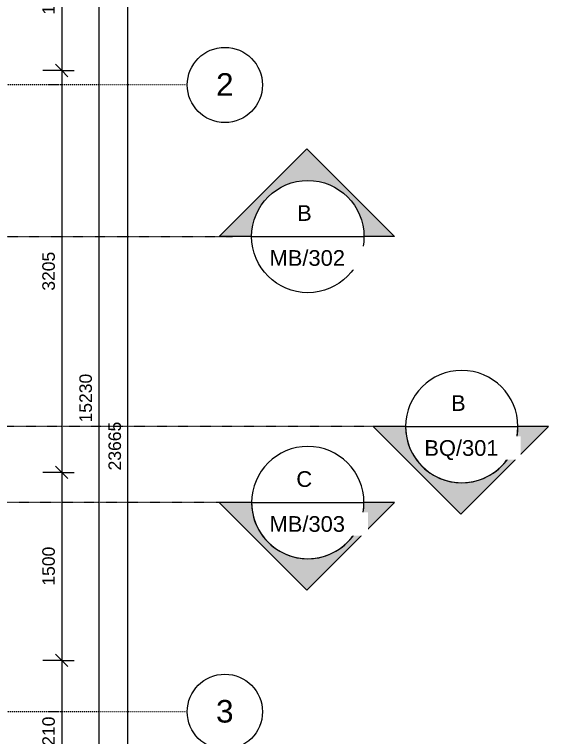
# Model space of a CAD drawing. Header units: millimetres. Extents: x -20313 to 13390, y -15775 to 12805.
# Drawn here: x 9129 to 13390, y -3989 to 1771 of the extents above; entities that cross this region are included whole.
import ezdxf

# ---------------------------------------------------------------- set-up
doc = ezdxf.new("R2010")
doc.units = ezdxf.units.MM
doc.linetypes.add('Dash dot', pattern=[15.875, 6.35, -4.7625, 0, -4.7625])
doc.linetypes.add('TD_Level Line', pattern=[8, 4, -2, 0, -2])
for name, color, linetype, lineweight in [('A-ANNO-DIMS', 211, 'Continuous', 9), ('A-ANNO-DIMS-100', 211, 'Continuous', 9), ('G-ANNO-SYMB', 111, 'Continuous', 9), ('S-GRID', 1, 'Continuous', 9), ('S-GRID-IDEN', 1, 'Continuous', 9)]:
    doc.layers.add(name, color=color, linetype=linetype, lineweight=lineweight)
doc.styles.add('Arial', font='arial.ttf', dxfattribs={"height": 125})
doc.styles.add('Arial_1', font='arial.ttf', dxfattribs={"height": 180})
doc.styles.add('Arial_3', font='arial.ttf', dxfattribs={"height": 100})
doc.dimstyles.new('Arial_1_0', dxfattribs={"dimscale": 304.8, "dimtxt": 102.02594, "dimasz": 0.328084, "dimexe": 0.328084, "dimexo": 0.0625, "dimgap": 0.082021, "dimtad": 1, "dimdec": 0, "dimzin": 0, "dimdsep": 46, "dimtxsty": 'Arial_3', "dimblk1": 'OBLIQUE', "dimblk2": 'OBLIQUE', "dimsah": 1, "dimcen": 0.09, "dimdle": 0.328084, "dimazin": 0, "dimtfac": 1, "dimtdec": 4, "dimtix": 1, "dimtmove": 0, "dimatfit": 3, "dimfxl": 0.492126, "dimfxlon": 1, "dimtvp": 1, "dimtolj": 1, "dimtzin": 0, "dimarcsym": 2})

# ---------------------------------------------------------------- blocks, each defined once
blk = doc.blocks.new('Grid - _-182767-01_First floor')
at = {"layer": 'S-GRID-IDEN'}
blk.add_circle((0, 0), 3, dxfattribs=at)
blk = doc.blocks.new('Section - _-1243848-01_First floor')
at = {"layer": 'G-ANNO-SYMB'}
h = blk.add_hatch(color=256, dxfattribs=at)
edge = h.paths.add_edge_path()
edge.add_line((-12.925, 0), (-5.927, 6.998))
edge.add_line((-5.927, 6.998), (1.071, 0))
edge.add_line((1.071, 0), (-1.52, 0))
edge.add_arc((-6, 0), 4.48, 0, 180)
edge.add_line((-10.48, 0), (-12.925, 0))
for p, q in [((-5.927, 6.998), (-12.925, 0)), ((1.071, 0), (-5.927, 6.998)), ((-12.925, 0), (-10.48, 0)), ((-1.52, 0), (1.071, 0))]:
    blk.add_line(p, q, dxfattribs=at)
for start, end in [(360, 180), (0, 180), (180, 360)]:
    blk.add_arc((-6, 0), 4.48, start, end, dxfattribs=at)
blk = doc.blocks.new('DIMBLOCK59-01_First floor')
at = {"layer": 'A-ANNO-DIMS-100', "transparency": 16777216}
for p, q in [((9506.2, 2523.5), (9456.2, 2573.5)), ((9506.2, 2523.5), (9356.2, 2523.5)), ((9506.2, 2523.5), (9506.2, 1323.5)), ((9506.2, 2523.5), (9556.2, 2473.5)), ((9506.2, 2523.5), (9606.2, 2523.5)), ((9506.2, 1323.5), (9456.2, 1373.5)), ((9506.2, 1323.5), (9356.2, 1323.5)), ((9506.2, 1323.5), (9556.2, 1273.5)), ((9506.2, 1323.5), (9606.2, 1323.5))]:
    blk.add_line(p, q, dxfattribs=at)
at = {"layer": 'A-ANNO-DIMS-100', "color": 0, "transparency": 16777216, "insert": (9351.3, 1769.6), "char_height": 100, "width": 369.177, "attachment_point": 1, "rotation": 90, "line_spacing_factor": 0.941778, "style": 'Arial_3'}
blk.add_mtext('1200', dxfattribs=at)
blk = doc.blocks.new('_Oblique')
at = {"color": 0, "linetype": 'ByBlock', "lineweight": -2}
blk.add_line((-0.5, -0.5), (0.5, 0.5), dxfattribs=at)
blk = doc.blocks.new('DIMBLOCK60-01_First floor')
at = {"layer": 'A-ANNO-DIMS-100', "transparency": 16777216}
for p, q in [((9506.2, 1323.5), (9456.2, 1373.5)), ((9506.2, 1323.5), (9356.2, 1323.5)), ((9506.2, 1323.5), (9506.2, -1881.5)), ((9506.2, 1323.5), (9556.2, 1273.5)), ((9506.2, 1323.5), (9606.2, 1323.5)), ((9506.2, -1881.5), (9456.2, -1831.5)), ((9506.2, -1881.5), (9356.2, -1881.5)), ((9506.2, -1881.5), (9556.2, -1931.5)), ((9506.2, -1881.5), (9606.2, -1881.5))]:
    blk.add_line(p, q, dxfattribs=at)
at = {"layer": 'A-ANNO-DIMS-100', "color": 0, "transparency": 16777216, "insert": (9351.3, -432.9), "char_height": 100, "width": 369.177, "attachment_point": 1, "rotation": 90, "line_spacing_factor": 0.941778, "style": 'Arial_3'}
blk.add_mtext('3205', dxfattribs=at)
blk = doc.blocks.new('DIMBLOCK61-01_First floor')
at = {"layer": 'A-ANNO-DIMS-100', "transparency": 16777216}
for p, q in [((9506.2, -1881.5), (9456.2, -1831.5)), ((9506.2, -1881.5), (9356.2, -1881.5)), ((9506.2, -1881.5), (9506.2, -3381.5)), ((9506.2, -1881.5), (9556.2, -1931.5)), ((9506.2, -1881.5), (9606.2, -1881.5)), ((9506.2, -3381.5), (9456.2, -3331.5)), ((9506.2, -3381.5), (9356.2, -3381.5)), ((9506.2, -3381.5), (9556.2, -3431.5)), ((9506.2, -3381.5), (9606.2, -3381.5))]:
    blk.add_line(p, q, dxfattribs=at)
at = {"layer": 'A-ANNO-DIMS-100', "color": 0, "transparency": 16777216, "insert": (9351.3, -2785.4), "char_height": 100, "width": 369.177, "attachment_point": 1, "rotation": 90, "line_spacing_factor": 0.941778, "style": 'Arial_3'}
blk.add_mtext('1500', dxfattribs=at)
blk = doc.blocks.new('DIMBLOCK62-01_First floor')
at = {"layer": 'A-ANNO-DIMS-100', "transparency": 16777216}
for p, q in [((9506.2, -3381.5), (9456.2, -3331.5)), ((9506.2, -3381.5), (9356.2, -3381.5)), ((9506.2, -3381.5), (9506.2, -4591.5)), ((9506.2, -3381.5), (9556.2, -3431.5)), ((9506.2, -3381.5), (9606.2, -3381.5)), ((9506.2, -4591.5), (9456.2, -4541.5)), ((9506.2, -4591.5), (9356.2, -4591.5)), ((9506.2, -4591.5), (9556.2, -4641.5)), ((9506.2, -4591.5), (9606.2, -4591.5))]:
    blk.add_line(p, q, dxfattribs=at)
at = {"layer": 'A-ANNO-DIMS-100', "color": 0, "transparency": 16777216, "insert": (9351.3, -4140.4), "char_height": 100, "width": 369.177, "attachment_point": 1, "rotation": 90, "line_spacing_factor": 0.941778, "style": 'Arial_3'}
blk.add_mtext('1210', dxfattribs=at)
blk = doc.blocks.new('DIMBLOCK66-01_First floor')
at = {"layer": 'A-ANNO-DIMS-100', "transparency": 16777216}
for p, q in [((9801.7, 6323.5), (9751.7, 6373.5)), ((9801.7, 6323.5), (9651.7, 6323.5)), ((9801.7, 6323.5), (9801.7, -8906.5)), ((9801.7, 6323.5), (9851.7, 6273.5)), ((9801.7, 6323.5), (9901.7, 6323.5)), ((9801.7, -8906.5), (9751.7, -8856.5)), ((9801.7, -8906.5), (9651.7, -8906.5)), ((9801.7, -8906.5), (9851.7, -8956.5)), ((9801.7, -8906.5), (9901.7, -8906.5))]:
    blk.add_line(p, q, dxfattribs=at)
at = {"layer": 'A-ANNO-DIMS-100', "color": 0, "transparency": 16777216, "insert": (9646.9, -1483.8), "char_height": 100, "width": 461.471, "attachment_point": 1, "rotation": 90, "line_spacing_factor": 0.941778, "style": 'Arial_3'}
blk.add_mtext('15230', dxfattribs=at)
blk = doc.blocks.new('DIMBLOCK85-01_First floor')
at = {"layer": 'A-ANNO-DIMS-100', "transparency": 16777216}
for p, q in [((10034, -13606.5), (10034, 10258.5)), ((10034, 10158.5), (9984, 10208.5)), ((10034, 10158.5), (9884, 10158.5)), ((10034, 10158.5), (10084, 10108.5)), ((10034, 10158.5), (10134, 10158.5)), ((10034, -13506.5), (9984, -13456.5)), ((10034, -13506.5), (9884, -13506.5)), ((10034, -13506.5), (10084, -13556.5)), ((10034, -13506.5), (10134, -13506.5))]:
    blk.add_line(p, q, dxfattribs=at)
at = {"layer": 'A-ANNO-DIMS-100', "color": 0, "transparency": 16777216, "insert": (9879.2, -1866.3), "char_height": 100, "width": 461.471, "attachment_point": 1, "rotation": 90, "line_spacing_factor": 0.941778, "style": 'Arial_3'}
blk.add_mtext('23665', dxfattribs=at)

msp = doc.modelspace()

# ---------------------------------------------------------------- linework, layer by layer
at = {"layer": 'G-ANNO-SYMB', "linetype": 'TD_Level Line', "lineweight": 18}
for p, q in [((-18919.7, -0.9), (10869.3, -0.9)), ((12097, -1516.6), (5328.4, -1516.6)), ((10869.3, -2122.7), (-19020.2, -2122.7))]:
    msp.add_line(p, q, dxfattribs=at)
at = {"layer": 'G-ANNO-SYMB'}
for p, q in [((11021.3, -0.9), (11917.3, -0.9)), ((12249, -1516.6), (13145, -1516.6)), ((11021.3, -2122.7), (11917.3, -2122.7))]:
    msp.add_line(p, q, dxfattribs=at)
at = {"layer": 'S-GRID', "linetype": 'Dash dot', "lineweight": 18}
for p, q in [((10507.6, 1208.5), (8007.6, 1208.5)), ((10507.6, -3791.5), (8007.6, -3791.5))]:
    msp.add_line(p, q, dxfattribs=at)

# ---------------------------------------------------------------- block references
at = {"layer": 'G-ANNO-SYMB', "extrusion": (0, 0, -1), "xscale": 99.99999999999994, "yscale": 99.99999999999994, "zscale": 99.99999999999994}
msp.add_blockref('Section - _-1243848-01_First floor', (-10869.3, -0.9), dxfattribs=at)
at = {"layer": 'G-ANNO-SYMB', "xscale": 99.99999999999994, "yscale": 99.99999999999994, "zscale": 99.99999999999994, "rotation": 180}
for p in [(12097, -1516.6), (10869.3, -2122.7)]:
    msp.add_blockref('Section - _-1243848-01_First floor', p, dxfattribs=at)
at = {"layer": 'S-GRID-IDEN', "xscale": 99.99999999999994, "yscale": 99.99999999999994, "zscale": 99.99999999999994, "rotation": 90}
for p in [(10807.6, 1208.5), (10807.6, -3791.5)]:
    msp.add_blockref('Grid - _-182767-01_First floor', p, dxfattribs=at)

# ---------------------------------------------------------------- dimensions: what is measured, and where the dimension line sits
at = {"layer": 'A-ANNO-DIMS'}
for base, p1, p2, override, picture, middle in [((10034, 10158.5), (9884, -13506.5), (9884, 10158.5), {"dimpost": '<>', "dimfxl": 23665}, 'DIMBLOCK85-01_First floor', (9957.9, -1674)), ((9801.7, -8906.5), (9651.7, 6323.5), (9651.7, -8906.5), {"dimpost": '<>', "dimfxl": 15230}, 'DIMBLOCK66-01_First floor', (9725.6, -1291.5)), ((9506.2, 1323.5), (9356.2, 2523.5), (9356.2, 1323.5), {"dimpost": '<>', "dimfxl": 1200}, 'DIMBLOCK59-01_First floor', (9430.1, 1923.5)), ((9506.2, -1881.5), (9356.2, 1323.5), (9356.2, -1881.5), {"dimpost": '<>', "dimfxl": 3205}, 'DIMBLOCK60-01_First floor', (9430.1, -279)), ((9506.2, -3381.5), (9356.2, -1881.5), (9356.2, -3381.5), {"dimpost": '<>', "dimfxl": 1500}, 'DIMBLOCK61-01_First floor', (9430.1, -2631.5)), ((9506.2, -4591.5), (9356.2, -3381.5), (9356.2, -4591.5), {"dimpost": '<>', "dimfxl": 1210}, 'DIMBLOCK62-01_First floor', (9430.1, -3986.5))]:
    dim = msp.add_linear_dim(base=base, p1=p1, p2=p2, angle=90, dimstyle='Arial_1_0', override=override, dxfattribs=at)
    dim.commit()
    dim.dimension.update_dxf_attribs({"geometry": picture, "text_midpoint": middle})

# ---------------------------------------------------------------- next in the draw order: texts
at = {"layer": 'G-ANNO-SYMB', "char_height": 125, "attachment_point": 1, "style": 'Arial', "bg_fill": 3, "box_fill_scale": 1.25, "bg_fill_color": 256, "bg_fill_true_color": 13158600, "bg_fill_transparency": 0}
for s, insert, width in [('B', (11384.2, 249.3), 144.304), ('MB/302', (11164, -109), 753.586), ('B', (12611.9, -1266.5), 144.304), ('BQ/301', (12398.7, -1624.8), 737.552), ('C', (11377.7, -1872.5), 160.337), ('MB/303', (11164, -2230.8), 753.586)]:
    msp.add_mtext(s, dxfattribs=dict(at, insert=insert, width=width))
at = {"layer": 'S-GRID-IDEN', "char_height": 180, "width": 168.354, "attachment_point": 1, "style": 'Arial_1', "bg_fill": 3, "box_fill_scale": 1.25, "bg_fill_color": 256, "bg_fill_true_color": 13158600, "bg_fill_transparency": 0}
for s, insert in [('2', (10737.2, 1302.5)), ('3', (10737.2, -3697.5))]:
    msp.add_mtext(s, dxfattribs=dict(at, insert=insert))

doc.saveas('drawing.dxf')
